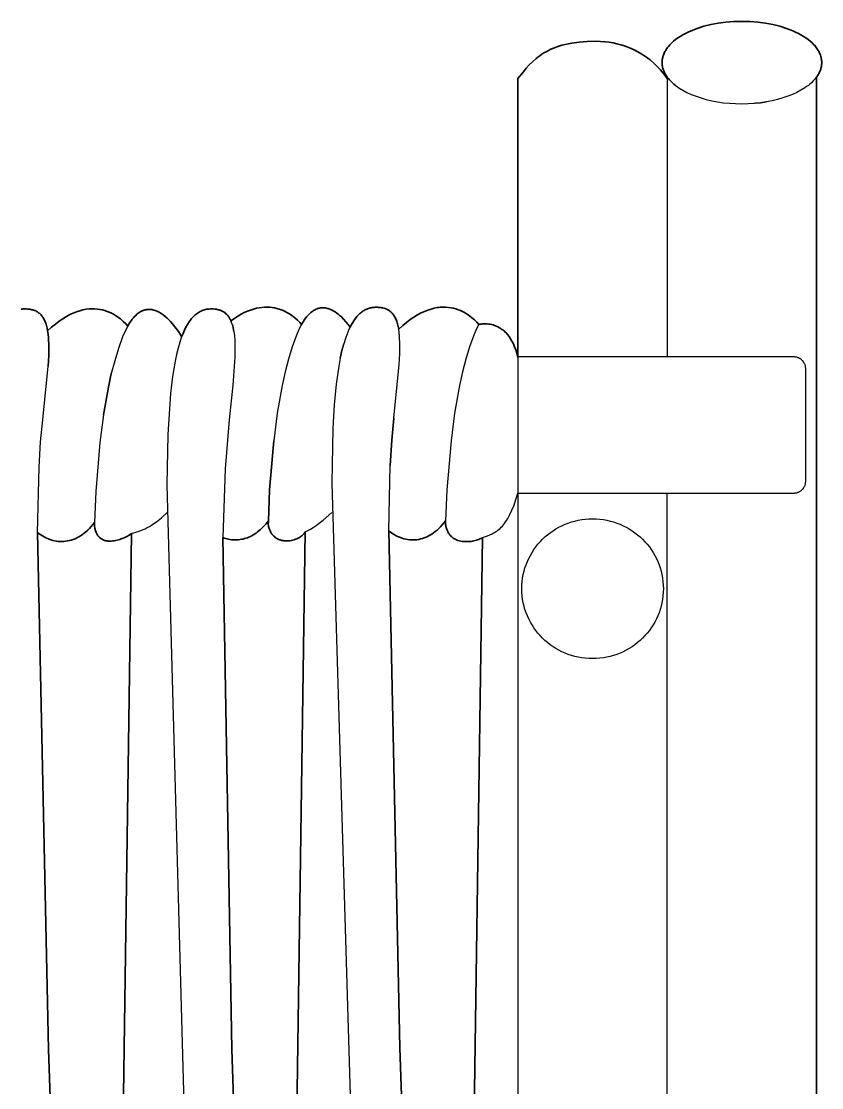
# Model space of a CAD drawing. Header units: millimetres. Extents: x 0 to 1881, y -1115 to 723.
# Drawn here: x 1666.5 to 1752.3, y -467.8 to -353.5 of the extents above; entities that cross this region are included whole.
import ezdxf

# ---------------------------------------------------------------- set-up
doc = ezdxf.new("R2010")
doc.units = ezdxf.units.MM
doc.layers.add('Blocks', color=7, linetype='Continuous')
doc.layers.add('Blocks$Inner', color=7, linetype='Continuous', lineweight=25, true_color=0x007f00)
doc.layers.add('Blocks$Outline', color=7, linetype='Continuous', lineweight=35, true_color=0xff3f3f)

# ---------------------------------------------------------------- blocks, each defined once
blk = doc.blocks.new('PK4 Lounge Chair Top')
at = {"layer": 'Blocks$Inner'}
for points in [[(579.2, 331.09), (579.08, 331.28), (579.02, 331.37), (578.96, 331.46), (578.91, 331.56), (578.87, 331.65), (578.83, 331.75), (578.79, 331.85), (578.76, 331.95), (578.73, 332.04), (578.7, 332.14), (578.68, 332.24), (578.66, 332.34), (578.65, 332.45), (578.65, 332.55), (578.64, 332.65), (578.65, 332.77), (578.65, 332.88), (578.67, 332.99), (578.69, 333.1), (578.71, 333.21), (578.74, 333.32), (578.78, 333.43), (578.82, 333.54), (578.86, 333.65), (578.91, 333.76), (578.97, 333.86), (579.03, 333.96), (579.09, 334.07), (579.16, 334.17), (579.24, 334.27), (579.32, 334.37), (579.49, 334.57), (579.68, 334.76), (579.88, 334.94), (580.1, 335.12), (580.34, 335.29), (580.6, 335.46), (580.87, 335.62), (581.15, 335.78), (581.45, 335.92), (581.76, 336.06), (582.42, 336.31), (583.12, 336.54), (583.87, 336.72), (584.66, 336.87), (585.48, 336.98), (586.33, 337.05), (587.2, 337.07), (588.08, 337.05), (588.93, 336.98), (589.75, 336.87), (590.53, 336.72), (591.28, 336.54), (591.99, 336.31), (592.65, 336.06), (592.96, 335.92), (593.26, 335.78), (593.54, 335.62), (593.81, 335.46), (594.06, 335.29), (594.3, 335.12), (594.52, 334.94), (594.73, 334.76), (594.92, 334.57), (595.01, 334.47), (595.09, 334.37), (595.17, 334.27), (595.24, 334.17), (595.31, 334.07), (595.38, 333.96), (595.44, 333.86), (595.49, 333.76), (595.54, 333.65), (595.59, 333.54), (595.63, 333.43), (595.66, 333.32), (595.69, 333.21), (595.72, 333.1), (595.74, 332.99), (595.75, 332.88), (595.76, 332.77), (595.76, 332.65), (595.76, 332.55), (595.75, 332.45), (595.74, 332.34), (595.73, 332.24), (595.7, 332.14), (595.68, 332.04), (595.65, 331.95), (595.62, 331.85), (595.58, 331.75), (595.54, 331.65), (595.49, 331.56), (595.44, 331.46), (595.39, 331.37), (595.33, 331.28), (595.2, 331.09), (595.08, 330.94), (594.95, 330.79), (594.81, 330.64), (594.66, 330.49), (594.5, 330.35), (594.33, 330.21)], [(579.2, 330.93), (579.08, 331.1), (578.94, 331.3), (578.74, 331.55), (578.49, 331.86), (578.17, 332.2), (577.79, 332.56), (577.35, 332.93), (576.85, 333.3), (576.58, 333.49), (576.29, 333.67), (575.98, 333.84), (575.66, 334.01), (575.32, 334.16), (574.97, 334.31), (574.6, 334.44), (574.21, 334.56), (573.81, 334.67), (573.39, 334.76), (572.96, 334.84), (572.51, 334.89), (572.04, 334.92), (571.55, 334.93), (570.61, 334.91), (569.74, 334.84), (568.96, 334.74), (568.24, 334.59), (567.91, 334.5), (567.59, 334.41), (567.29, 334.31), (567, 334.19), (566.72, 334.08), (566.46, 333.95), (566.21, 333.82), (565.97, 333.68), (565.75, 333.54), (565.53, 333.39), (565.32, 333.23), (565.13, 333.08), (564.75, 332.74), (564.41, 332.4), (564.08, 332.04), (563.77, 331.67), (563.19, 330.93), (563.19, 309.17), (563.19, 69.11)], [(579.2, 331.1), (579.2, 330.93), (579.2, 301.09)], [(594.81, 330.64), (594.95, 330.79), (595.08, 330.94), (595.2, 331.09), (595.21, 331.09), (595.21, -331.09)], [(580.08, 330.21), (579.91, 330.35), (579.75, 330.49), (579.59, 330.64), (579.45, 330.79), (579.32, 330.94), (579.2, 331.09), (579.32, 330.94), (579.45, 330.79), (579.59, 330.64), (579.75, 330.49), (579.91, 330.35), (580.08, 330.21), (580.26, 330.07), (580.45, 329.94), (580.86, 329.69), (581.3, 329.45), (581.78, 329.24), (582.29, 329.04), (582.82, 328.86), (583.38, 328.7), (583.97, 328.56), (584.58, 328.45), (585.21, 328.35), (585.86, 328.29), (586.52, 328.25), (587.2, 328.23), (587.88, 328.25), (588.55, 328.29), (589.2, 328.35), (589.83, 328.45)], [(594.66, 330.49), (594.5, 330.35), (594.33, 330.21), (594.14, 330.07), (593.95, 329.94), (593.54, 329.69), (593.1, 329.45), (592.62, 329.24), (592.12, 329.04), (591.58, 328.86), (591.02, 328.7), (590.44, 328.56), (589.83, 328.45), (589.2, 328.35), (588.55, 328.29)], [(584.58, 328.45), (585.21, 328.35), (585.86, 328.29)], [(539.98, 304.57), (539.79, 304.79), (539.55, 305.02), (539.27, 305.27), (539.12, 305.39), (538.96, 305.52), (538.79, 305.63), (538.61, 305.75), (538.42, 305.86), (538.22, 305.96), (538.01, 306.06), (537.79, 306.15), (537.57, 306.23), (537.33, 306.3), (537.09, 306.35), (536.84, 306.39), (536.58, 306.42), (536.31, 306.44), (536.03, 306.43), (535.74, 306.41), (535.45, 306.37), (535.14, 306.31), (534.83, 306.23), (534.51, 306.12), (534.18, 305.99), (533.85, 305.84), (533.5, 305.66), (533.15, 305.45), (532.79, 305.22), (532.42, 304.95)], [(556.23, 63.34), (550.52, 227.03), (549.34, 282.45), (549.5, 289.45), (549.66, 292.17), (549.89, 294.54), (550.47, 300.28), (550.53, 301.41), (550.54, 302.42), (550.5, 303.31), (550.46, 303.71), (550.41, 304.08), (550.35, 304.37), (550.29, 304.64), (550.25, 304.76), (550.21, 304.88), (550.17, 305), (550.12, 305.11), (550.07, 305.22), (550.02, 305.32), (549.96, 305.42), (549.9, 305.52), (549.84, 305.61), (549.78, 305.69), (549.71, 305.77), (549.64, 305.84), (549.56, 305.91), (549.48, 305.98), (549.4, 306.04), (549.31, 306.1), (549.23, 306.15), (549.13, 306.2), (549.04, 306.24), (548.94, 306.28), (548.83, 306.31), (548.72, 306.34), (548.61, 306.36), (548.49, 306.38), (548.37, 306.4), (548.25, 306.41), (548.12, 306.42), (547.99, 306.42), (547.88, 306.42), (547.78, 306.41), (547.67, 306.4), (547.57, 306.39), (547.46, 306.37), (547.36, 306.35), (547.26, 306.32), (547.17, 306.29), (547.07, 306.26), (546.97, 306.22), (546.88, 306.17), (546.79, 306.13), (546.69, 306.08), (546.6, 306.02), (546.51, 305.96), (546.43, 305.9), (546.34, 305.83), (546.25, 305.76), (546.09, 305.6), (545.93, 305.43), (545.77, 305.23), (545.62, 305.03), (545.47, 304.8), (545.33, 304.56), (545.19, 304.3), (545.07, 304.04), (544.95, 303.76), (544.72, 303.16), (544.51, 302.5), (544.32, 301.77), (544.14, 300.97), (544.32, 301.77), (544.51, 302.5)], [(559, 304.57), (558.78, 304.81), (558.52, 305.07), (558.21, 305.33), (558.04, 305.47), (557.86, 305.6), (557.67, 305.72), (557.46, 305.84), (557.25, 305.96), (557.02, 306.06), (556.79, 306.16), (556.54, 306.24), (556.29, 306.31), (556.02, 306.37), (555.74, 306.41), (555.45, 306.43), (555.16, 306.44), (554.85, 306.42), (554.69, 306.4), (554.53, 306.38), (554.2, 306.32), (553.87, 306.23), (553.52, 306.12), (553.16, 305.98), (552.8, 305.81), (552.42, 305.6), (552.04, 305.37), (551.65, 305.1), (551.24, 304.8), (550.83, 304.46), (550.41, 304.08)], [(518.58, 63.16), (512.87, 226.85), (511.69, 282.27), (511.85, 289.27), (512.01, 291.99), (512.24, 294.36), (512.82, 300.1), (512.88, 301.23), (512.89, 302.24), (512.85, 303.13), (512.81, 303.53), (512.76, 303.9), (512.7, 304.19), (512.64, 304.46), (512.6, 304.59), (512.56, 304.71), (512.52, 304.82), (512.47, 304.94), (512.42, 305.04), (512.37, 305.15), (512.31, 305.25), (512.25, 305.34), (512.19, 305.43), (512.13, 305.51), (512.06, 305.59), (511.99, 305.67), (511.91, 305.74), (511.83, 305.8), (511.79, 305.83), (511.75, 305.86), (511.66, 305.92), (511.57, 305.97), (511.48, 306.02), (511.38, 306.06), (511.28, 306.1), (511.18, 306.13), (511.07, 306.16), (510.96, 306.19), (510.84, 306.21), (510.72, 306.22), (510.6, 306.23), (510.47, 306.24), (510.34, 306.24), (510.23, 306.24), (510.12, 306.24), (510.02, 306.22), (509.92, 306.21)], [(521.35, 304.39), (521.13, 304.63), (520.87, 304.89), (520.72, 305.02), (520.56, 305.16), (520.39, 305.29), (520.21, 305.42), (520.02, 305.54), (519.81, 305.67), (519.6, 305.78), (519.37, 305.88), (519.14, 305.98), (518.89, 306.06), (518.63, 306.13), (518.37, 306.19), (518.09, 306.23), (517.8, 306.25), (517.51, 306.26), (517.2, 306.24), (516.88, 306.2), (516.55, 306.14), (516.22, 306.05), (515.87, 305.94), (515.51, 305.8), (515.15, 305.63), (514.77, 305.43), (514.39, 305.19), (513.99, 304.93), (513.59, 304.62), (513.18, 304.28), (512.76, 303.9), (512.81, 303.53), (512.85, 303.13), (512.89, 302.24), (512.88, 301.23), (512.82, 300.1)], [(527.13, 303.24), (527.13, 303.24), (527.13, 303.24), (527.13, 303.24), (526.96, 303.53), (526.78, 303.81), (526.54, 304.14), (526.26, 304.51), (525.93, 304.89), (525.75, 305.08), (525.56, 305.26), (525.37, 305.43), (525.16, 305.59), (524.95, 305.74), (524.84, 305.81), (524.73, 305.88), (524.62, 305.93), (524.51, 305.99), (524.39, 306.04), (524.28, 306.08), (524.16, 306.11), (524.05, 306.14), (523.93, 306.17), (523.81, 306.18), (523.69, 306.19), (523.63, 306.19), (523.57, 306.19), (523.5, 306.18), (523.44, 306.18), (523.38, 306.17), (523.32, 306.16), (523.26, 306.15), (523.2, 306.13), (523.14, 306.11), (523.07, 306.09), (523.01, 306.07), (522.95, 306.05), (522.89, 306.02), (522.83, 305.99), (522.76, 305.96), (522.7, 305.92), (522.58, 305.85), (522.45, 305.76), (522.33, 305.66), (522.21, 305.54), (522.08, 305.42), (521.96, 305.28), (521.84, 305.13), (521.71, 304.97), (521.59, 304.79), (521.47, 304.6), (521.35, 304.39), (521.07, 303.85), (520.8, 303.23), (520.35, 302.01), (519.95, 300.69), (519.59, 299.3), (519.27, 297.86), (518.75, 294.88), (518.37, 291.92), (517.93, 286.66), (517.79, 283.35), (517.61, 283.12), (517.43, 282.91), (517.25, 282.71), (517.06, 282.52), (516.87, 282.35), (516.68, 282.19), (516.49, 282.04), (516.29, 281.91), (516.09, 281.79), (515.9, 281.69)], [(532.74, 303.81), (532.66, 304.23), (532.61, 304.43), (532.55, 304.61), (532.49, 304.79), (532.42, 304.95), (532.39, 305.03), (532.35, 305.11), (532.31, 305.18), (532.27, 305.26), (532.22, 305.33), (532.18, 305.39), (532.13, 305.46), (532.08, 305.52), (532.03, 305.58), (531.98, 305.63), (531.92, 305.69), (531.87, 305.74), (531.81, 305.79), (531.75, 305.84), (531.68, 305.88), (531.62, 305.92), (531.55, 305.96), (531.49, 306), (531.42, 306.03), (531.34, 306.06), (531.27, 306.09), (531.19, 306.12), (531.11, 306.14), (531.03, 306.16), (530.95, 306.18), (530.86, 306.2), (530.69, 306.22), (530.5, 306.24), (530.3, 306.24), (530.18, 306.24), (530.05, 306.23), (529.93, 306.22), (529.81, 306.2), (529.69, 306.17), (529.57, 306.14), (529.45, 306.1), (529.34, 306.06), (529.22, 306.01), (529.11, 305.96), (529, 305.9), (528.9, 305.83), (528.79, 305.76), (528.69, 305.68), (528.59, 305.6), (528.49, 305.51), (528.39, 305.41), (528.29, 305.31), (528.2, 305.2), (528.11, 305.09), (527.93, 304.84), (527.75, 304.57), (527.59, 304.28), (527.43, 303.96), (527.28, 303.61), (527.13, 303.24), (526.93, 302.67), (526.75, 302.05), (526.58, 301.37)], [(545.19, 304.3), (544.99, 304.57), (544.75, 304.86), (544.49, 305.14), (544.22, 305.42), (544.07, 305.55), (543.92, 305.68), (543.76, 305.8), (543.6, 305.91), (543.44, 306.01), (543.27, 306.1), (543.1, 306.18), (543.01, 306.22), (542.93, 306.25), (542.84, 306.28), (542.75, 306.3), (542.66, 306.32), (542.57, 306.34), (542.48, 306.35), (542.39, 306.36), (542.3, 306.36), (542.21, 306.36), (542.12, 306.36), (542.03, 306.35), (541.93, 306.33), (541.84, 306.31), (541.75, 306.28), (541.66, 306.25), (541.56, 306.22), (541.47, 306.17), (541.38, 306.12), (541.28, 306.07), (541.19, 306.01), (541.09, 305.94), (541, 305.86), (540.91, 305.78), (540.81, 305.69), (540.72, 305.6), (540.63, 305.5), (540.53, 305.39), (540.35, 305.14), (540.17, 304.87), (539.98, 304.57), (539.71, 304.03), (539.43, 303.41), (538.98, 302.19), (538.58, 300.87), (538.22, 299.48), (537.91, 298.04), (537.39, 295.06), (537, 292.09), (536.56, 286.84), (536.43, 283.53), (536.42, 283.13), (536.44, 283.02), (536.46, 282.91), (536.48, 282.81), (536.51, 282.71), (536.54, 282.62), (536.57, 282.53), (536.61, 282.44), (536.65, 282.36), (536.69, 282.28), (536.74, 282.2), (536.76, 282.17), (536.79, 282.13), (536.81, 282.1), (536.82, 282.09), (536.82, 282.09), (536.82, 282.09), (536.82, 282.08), (536.83, 282.08), (536.83, 282.08), (536.83, 282.08), (536.83, 282.07), (536.83, 282.07), (536.83, 282.07), (536.84, 282.07), (536.84, 282.07), (536.84, 282.06), (536.87, 282.03), (536.89, 282), (536.95, 281.94), (536.98, 281.91), (537.01, 281.88), (537.07, 281.83), (537.13, 281.77), (537.19, 281.73), (537.26, 281.68), (537.33, 281.64), (537.4, 281.6), (537.47, 281.57), (537.5, 281.55), (537.54, 281.53), (537.61, 281.5), (537.69, 281.48), (537.76, 281.45), (537.84, 281.43), (537.92, 281.42), (538, 281.4), (538.08, 281.39), (538.23, 281.37), (538.4, 281.37), (538.56, 281.37), (538.72, 281.39), (538.88, 281.41), (539.04, 281.45), (539.19, 281.49), (539.34, 281.54), (539.49, 281.6), (539.63, 281.67), (539.76, 281.74), (539.89, 281.82), (539.95, 281.87), (540.01, 281.91), (540.06, 281.96), (540.12, 282.01), (540.17, 282.06), (540.22, 282.11), (540.26, 282.17), (540.31, 282.22), (540.35, 282.28), (540.38, 282.33)], [(532.55, 304.61), (532.61, 304.43), (532.66, 304.23), (532.7, 304.03), (532.74, 303.81), (532.8, 303.35), (532.84, 302.84), (532.85, 302.29)], [(556.23, 63.03), (559.4, 281.73), (559.91, 281.91), (560.16, 282.01), (560.41, 282.12), (560.54, 282.19), (560.66, 282.26), (560.79, 282.33), (560.91, 282.42), (561.03, 282.51), (561.16, 282.61), (561.28, 282.71), (561.4, 282.83), (561.52, 282.96), (561.64, 283.1), (561.76, 283.25), (561.87, 283.41), (561.99, 283.58), (562.11, 283.77), (562.33, 284.19), (562.55, 284.66), (562.77, 285.2), (562.98, 285.81), (563.19, 286.5), (592.78, 286.5), (592.84, 286.5), (592.91, 286.51), (592.97, 286.52), (593, 286.52), (593.03, 286.53), (593.1, 286.54), (593.16, 286.56), (593.21, 286.58), (593.27, 286.6), (593.33, 286.63), (593.38, 286.65), (593.44, 286.69), (593.49, 286.72), (593.54, 286.75), (593.58, 286.79), (593.63, 286.83), (593.67, 286.87), (593.72, 286.92), (593.76, 286.96), (593.79, 287.01), (593.83, 287.06), (593.86, 287.11), (593.89, 287.17), (593.92, 287.22), (593.95, 287.28), (593.97, 287.33), (593.99, 287.39), (594.01, 287.45), (594.02, 287.51), (594.03, 287.58), (594.04, 287.64), (594.05, 287.7), (594.05, 287.77), (594.05, 299.82), (594.05, 299.89), (594.04, 299.95), (594.03, 300.02), (594.03, 300.05), (594.02, 300.08), (594.01, 300.14), (593.99, 300.2), (593.97, 300.26), (593.95, 300.32), (593.92, 300.37), (593.89, 300.43), (593.86, 300.48), (593.83, 300.53), (593.79, 300.58), (593.76, 300.63), (593.72, 300.67), (593.67, 300.72), (593.63, 300.76), (593.58, 300.8), (593.58, 300.81), (593.57, 300.81), (593.56, 300.82), (593.54, 300.84), (593.49, 300.87), (593.44, 300.91), (593.38, 300.94), (593.33, 300.97), (593.3, 300.98), (593.27, 300.99), (593.21, 301.01), (593.16, 301.03), (593.1, 301.05), (593.03, 301.07), (592.97, 301.08), (592.91, 301.08), (592.84, 301.09), (592.78, 301.09), (563.19, 301.09), (563.08, 301.49), (562.96, 301.85), (562.83, 302.19), (562.7, 302.5), (562.55, 302.78), (562.4, 303.04), (562.24, 303.27), (562.08, 303.48), (561.91, 303.67), (561.83, 303.76), (561.74, 303.84), (561.65, 303.91), (561.57, 303.99), (561.48, 304.05), (561.39, 304.12), (561.21, 304.23), (561.04, 304.32), (560.86, 304.4), (560.69, 304.47), (560.52, 304.53), (560.36, 304.57), (560.2, 304.6), (560.04, 304.62), (559.89, 304.64), (559.75, 304.64), (559.62, 304.64), (559.5, 304.64), (559.39, 304.63), (559.29, 304.62), (559.13, 304.6), (559.03, 304.58), (559.01, 304.57), (559, 304.57), (558.72, 304.03), (558.45, 303.41), (558, 302.19), (557.6, 300.87), (557.24, 299.48), (556.92, 298.04), (556.4, 295.06), (556.02, 292.09), (555.58, 286.84), (555.44, 283.53), (555.44, 283.13), (555.45, 283.02), (555.47, 282.91), (555.5, 282.81), (555.52, 282.71), (555.55, 282.62), (555.59, 282.53), (555.62, 282.44), (555.66, 282.36), (555.7, 282.28), (555.75, 282.21), (555.8, 282.13), (555.85, 282.07), (555.87, 282.03), (555.88, 282.03), (555.88, 282.02), (555.88, 282.02), (555.88, 282.02), (555.88, 282.02), (555.89, 282.01), (555.89, 282.01), (555.89, 282.01), (555.9, 282), (555.9, 282), (555.95, 281.94), (556.01, 281.88), (556.07, 281.83), (556.13, 281.77), (556.16, 281.75), (556.19, 281.72), (556.25, 281.68), (556.32, 281.64), (556.35, 281.61), (556.39, 281.59), (556.42, 281.58), (556.46, 281.56), (556.53, 281.52), (556.6, 281.49), (556.75, 281.43), (556.9, 281.39), (557.05, 281.35), (557.21, 281.32), (557.37, 281.31), (557.53, 281.29), (557.69, 281.29), (557.84, 281.3), (558, 281.31), (558.16, 281.32), (558.31, 281.35), (558.46, 281.37), (558.6, 281.41), (558.74, 281.44), (558.87, 281.49), (558.99, 281.53), (559.11, 281.58), (559.21, 281.63), (559.31, 281.68), (559.4, 281.73)], [(532.8, 303.35), (532.84, 302.84), (532.85, 302.29), (532.84, 301.07), (532.61, 298.08), (532.21, 294.36), (531.78, 289.08), (531.56, 281.73), (532.52, 226.85), (537.49, 80.11)], [(526.93, 302.67), (526.75, 302.05), (526.58, 301.37), (526.43, 300.64), (526.16, 299.01), (525.93, 297.16), (525.65, 292.76), (525.55, 287.39), (527.4, 219.74)], [(544.14, 300.97), (543.98, 300.11), (543.71, 298.18), (543.5, 295.96), (543.35, 293.46), (543.24, 287.56)], [(518.75, 294.88), (519.27, 297.86), (519.59, 299.3)], [(543.5, 295.96), (543.35, 293.46), (543.24, 287.56), (545.85, 200.48), (549.73, 84.05), (550.43, 63.4), (550.49, 62.87), (550.56, 62.35), (550.65, 61.86), (550.56, 62.35), (550.49, 62.87)], [(549.89, 294.54), (549.66, 292.17), (549.5, 289.45)], [(518.37, 291.92), (517.93, 286.66), (517.79, 283.35), (517.79, 282.95), (517.82, 282.74), (517.84, 282.64), (517.87, 282.54), (517.9, 282.45), (517.93, 282.36), (517.96, 282.28), (518, 282.2), (518.04, 282.12), (518.08, 282.05), (518.12, 281.98), (518.14, 281.95), (518.17, 281.92), (518.19, 281.89), (518.19, 281.88), (518.2, 281.88), (518.2, 281.88), (518.2, 281.88), (518.2, 281.87), (518.2, 281.87), (518.2, 281.87), (518.21, 281.87), (518.21, 281.87), (518.21, 281.87), (518.21, 281.86), (518.21, 281.86), (518.21, 281.86), (518.24, 281.83), (518.26, 281.8), (518.26, 281.8), (518.27, 281.8), (518.27, 281.8), (518.27, 281.8), (518.27, 281.8), (518.27, 281.79), (518.27, 281.79), (518.28, 281.79), (518.28, 281.79), (518.28, 281.79), (518.28, 281.79), (518.28, 281.78), (518.29, 281.78), (518.31, 281.75), (518.37, 281.7), (518.42, 281.66), (518.45, 281.64), (518.48, 281.61), (518.54, 281.58), (518.6, 281.54), (518.63, 281.52), (518.66, 281.51), (518.73, 281.48), (518.79, 281.45), (518.86, 281.43), (518.93, 281.41), (519, 281.39), (519.07, 281.38), (519.14, 281.36), (519.21, 281.35), (519.28, 281.35), (519.43, 281.34), (519.58, 281.34), (519.73, 281.36), (519.89, 281.38), (520.04, 281.4), (520.2, 281.44), (520.35, 281.48), (520.51, 281.53), (520.66, 281.59), (520.96, 281.71), (521.24, 281.85), (521.51, 282), (521.75, 282.16), (522.56, 282.41), (522.99, 282.58), (523.21, 282.68), (523.43, 282.79), (523.67, 282.92), (523.91, 283.07), (524.16, 283.23), (524.42, 283.42), (524.98, 283.86), (525.59, 284.41)], [(535.42, 282.45), (535.56, 282.57), (535.71, 282.71), (535.86, 282.86), (536.15, 283.18), (536.43, 283.53), (536.56, 286.84), (537, 292.09)], [(579.18, -407.88), (579.2, -407.88), (579.2, -331.34), (579.2, -331.09), (579.2, -61.2), (579.2, 286.5)], [(536.43, 283.53), (536.15, 283.18), (535.86, 282.86)], [(538.02, 58.88), (537.86, 59.12), (537.72, 59.38), (537.82, 59.75), (537.9, 60.14), (537.96, 60.57), (538.02, 61.03), (538.05, 61.51), (538.08, 62.03), (538.07, 63.16), (537.49, 80.11), (540.38, 282.33), (540.93, 282.63), (541.22, 282.8), (541.54, 283.01), (541.89, 283.27), (542.29, 283.58), (543.24, 284.41)], [(549.34, 282.45), (549.51, 282.32), (549.68, 282.2), (549.85, 282.09), (550.03, 281.98), (550.21, 281.89), (550.4, 281.8), (550.58, 281.73), (550.77, 281.66), (550.96, 281.6), (551.16, 281.56), (551.35, 281.52), (551.55, 281.5), (551.75, 281.48), (551.94, 281.48), (552.14, 281.48), (552.34, 281.5), (552.55, 281.53), (552.75, 281.58), (552.95, 281.63), (553.15, 281.7), (553.35, 281.78), (553.55, 281.87), (553.75, 281.97), (553.94, 282.09), (554.14, 282.22), (554.33, 282.36), (554.52, 282.52), (554.71, 282.7), (554.9, 282.88), (555.08, 283.08), (555.26, 283.3), (555.44, 283.53)], [(511.69, 282.27), (511.86, 282.14), (512.03, 282.02), (512.2, 281.91), (512.38, 281.81), (512.56, 281.71), (512.74, 281.63), (512.93, 281.55), (513.12, 281.48), (513.31, 281.43), (513.5, 281.38), (513.7, 281.34), (513.9, 281.32), (514.09, 281.3), (514.29, 281.3), (514.49, 281.31), (514.69, 281.33), (514.9, 281.36), (515.1, 281.4), (515.3, 281.45), (515.5, 281.52), (515.7, 281.6), (515.9, 281.69), (516.09, 281.79), (516.29, 281.91), (516.49, 282.04), (516.68, 282.19), (516.87, 282.35), (517.06, 282.52), (517.25, 282.71)], [(534.34, 281.78), (534.5, 281.85), (534.65, 281.93), (534.81, 282.01), (534.96, 282.11), (535.11, 282.21), (535.27, 282.33), (535.42, 282.45), (535.27, 282.33), (535.11, 282.21)], [(512.38, 281.81), (512.56, 281.71), (512.74, 281.63)], [(512.93, 281.55), (513.12, 281.48), (513.31, 281.43)], [(514.29, 281.3), (514.09, 281.3), (513.9, 281.32), (513.7, 281.34), (513.5, 281.38)], [(514.69, 281.33), (514.9, 281.36), (515.1, 281.4)], [(521.75, 282.16), (518.58, 60.47), (518.69, 60.11), (518.82, 59.76), (518.96, 59.43), (519.12, 59.12), (519.29, 58.83), (519.47, 58.56), (519.66, 58.31), (519.76, 58.19), (519.87, 58.08), (519.97, 57.97), (520.08, 57.87), (520.19, 57.77), (520.3, 57.69)], [(532, 281.59), (531.85, 281.63), (531.7, 281.68), (531.56, 281.73), (531.7, 281.68), (531.85, 281.63), (532, 281.59), (532.15, 281.55), (532.31, 281.53), (532.46, 281.5), (532.62, 281.49), (532.77, 281.48), (532.93, 281.48), (533.08, 281.48), (533.24, 281.49), (533.4, 281.51), (533.55, 281.54)], [(532.15, 281.55), (532.31, 281.53), (532.46, 281.5), (532.62, 281.49), (532.77, 281.48), (532.93, 281.48), (533.08, 281.48)], [(533.24, 281.49), (533.4, 281.51), (533.55, 281.54), (533.71, 281.57), (533.87, 281.61), (534.03, 281.66)], [(533.71, 281.57), (533.87, 281.61), (534.03, 281.66), (534.18, 281.71), (534.34, 281.78), (534.5, 281.85), (534.65, 281.93), (534.81, 282.01), (534.96, 282.11)]]:
    blk.add_lwpolyline(points, dxfattribs=at)
blk.add_lwpolyline([(570.8, 283.73), (571.19, 283.74), (571.58, 283.73), (571.97, 283.7), (572.35, 283.65), (572.72, 283.59), (573.09, 283.5), (573.45, 283.4), (573.8, 283.28), (574.15, 283.15), (574.48, 283), (574.81, 282.83), (575.13, 282.65), (575.44, 282.46), (575.73, 282.25), (576.02, 282.03), (576.3, 281.79), (576.56, 281.54), (576.81, 281.28), (577.05, 281.01), (577.28, 280.73), (577.49, 280.43), (577.69, 280.13), (577.87, 279.82), (578.04, 279.49), (578.19, 279.16), (578.32, 278.82), (578.44, 278.47), (578.55, 278.12), (578.63, 277.75), (578.7, 277.39), (578.74, 277.01), (578.77, 276.63), (578.78, 276.24), (578.77, 275.86), (578.74, 275.48), (578.7, 275.1), (578.63, 274.73), (578.55, 274.37), (578.44, 274.02), (578.32, 273.67), (578.19, 273.33), (578.04, 273), (577.87, 272.67), (577.69, 272.36), (577.49, 272.05), (577.28, 271.76), (577.05, 271.48), (576.81, 271.21), (576.56, 270.94), (576.3, 270.7), (576.02, 270.46), (575.73, 270.24), (575.44, 270.03), (575.13, 269.83), (574.81, 269.65), (574.48, 269.49), (574.15, 269.34), (573.8, 269.2), (573.45, 269.09), (573.09, 268.99), (572.72, 268.9), (572.35, 268.84), (571.97, 268.79), (571.58, 268.76), (571.19, 268.75), (570.8, 268.76), (570.42, 268.79), (570.04, 268.84), (569.66, 268.9), (569.3, 268.99), (568.94, 269.09), (568.58, 269.2), (568.24, 269.34), (567.9, 269.49), (567.57, 269.65), (567.26, 269.83), (566.95, 270.03), (566.65, 270.24), (566.36, 270.46), (566.09, 270.7), (565.82, 270.94), (565.57, 271.21), (565.33, 271.48), (565.11, 271.76), (564.9, 272.05), (564.7, 272.36), (564.52, 272.67), (564.35, 273), (564.2, 273.33), (564.06, 273.67), (563.94, 274.02), (563.84, 274.37), (563.76, 274.73), (563.69, 275.1), (563.64, 275.48), (563.61, 275.86), (563.6, 276.24), (563.61, 276.63), (563.64, 277.01), (563.69, 277.39), (563.76, 277.75), (563.84, 278.12), (563.94, 278.47), (564.06, 278.82), (564.2, 279.16), (564.35, 279.49), (564.52, 279.82), (564.7, 280.13), (564.9, 280.43), (565.11, 280.73), (565.33, 281.01), (565.57, 281.28), (565.82, 281.54), (566.09, 281.79), (566.36, 282.03), (566.65, 282.25), (566.95, 282.46), (567.26, 282.65), (567.57, 282.83), (567.9, 283), (568.24, 283.15), (568.58, 283.28), (568.94, 283.4), (569.3, 283.5), (569.66, 283.59), (570.04, 283.65), (570.42, 283.7)], close=True, dxfattribs=at)
at = {"layer": 'Blocks$Outline'}
for points in [[(509.92, 306.21), (510.02, 306.22), (510.12, 306.24), (510.23, 306.24), (510.34, 306.24), (510.47, 306.24), (510.6, 306.23), (510.72, 306.22), (510.84, 306.21), (510.96, 306.19), (511.07, 306.16), (511.18, 306.13), (511.28, 306.1), (511.38, 306.06), (511.48, 306.02), (511.57, 305.97), (511.66, 305.92), (511.75, 305.86), (511.79, 305.83), (511.83, 305.8), (511.91, 305.74), (511.99, 305.67), (512.06, 305.59), (512.13, 305.51), (512.19, 305.43), (512.25, 305.34), (512.31, 305.25), (512.37, 305.15), (512.42, 305.04), (512.47, 304.94), (512.52, 304.82), (512.56, 304.71), (512.6, 304.59), (512.64, 304.46), (512.7, 304.19), (512.76, 303.9), (513.18, 304.28), (513.59, 304.62), (513.99, 304.93), (514.39, 305.19), (514.77, 305.43), (515.15, 305.63), (515.51, 305.8), (515.87, 305.94), (516.22, 306.05), (516.55, 306.14), (516.88, 306.2), (517.2, 306.24), (517.51, 306.26), (517.8, 306.25), (518.09, 306.23), (518.37, 306.19), (518.63, 306.13), (518.89, 306.06), (519.14, 305.98), (519.37, 305.88), (519.6, 305.78), (519.81, 305.67), (520.02, 305.54), (520.21, 305.42), (520.39, 305.29), (520.56, 305.16), (520.72, 305.02), (520.87, 304.89), (521.13, 304.63), (521.35, 304.39), (521.47, 304.6), (521.59, 304.79), (521.71, 304.97), (521.84, 305.13), (521.96, 305.28), (522.08, 305.42), (522.21, 305.54), (522.33, 305.66), (522.45, 305.76), (522.58, 305.85), (522.7, 305.92), (522.76, 305.96), (522.83, 305.99), (522.89, 306.02), (522.95, 306.05), (523.01, 306.07), (523.07, 306.09), (523.14, 306.11), (523.2, 306.13), (523.26, 306.15), (523.32, 306.16), (523.38, 306.17), (523.44, 306.18), (523.5, 306.18), (523.57, 306.19), (523.63, 306.19), (523.69, 306.19), (523.81, 306.18), (523.93, 306.17), (524.05, 306.14), (524.16, 306.11), (524.28, 306.08), (524.39, 306.04), (524.51, 305.99), (524.62, 305.93), (524.73, 305.88), (524.84, 305.81), (524.95, 305.74), (525.16, 305.59), (525.37, 305.43), (525.56, 305.26), (525.75, 305.08), (525.93, 304.89), (526.26, 304.51), (526.54, 304.14), (526.78, 303.81), (526.96, 303.53), (527.13, 303.24), (527.28, 303.61), (527.43, 303.96), (527.59, 304.28), (527.75, 304.57), (527.93, 304.84), (528.11, 305.09), (528.2, 305.2), (528.29, 305.31), (528.39, 305.41), (528.49, 305.51), (528.59, 305.6), (528.69, 305.68), (528.79, 305.76), (528.9, 305.83), (529, 305.9), (529.11, 305.96), (529.22, 306.01), (529.34, 306.06), (529.45, 306.1), (529.57, 306.14), (529.69, 306.17), (529.81, 306.2), (529.93, 306.22), (530.05, 306.23), (530.18, 306.24), (530.3, 306.24), (530.5, 306.24), (530.69, 306.22), (530.86, 306.2), (530.95, 306.18), (531.03, 306.16), (531.11, 306.14), (531.19, 306.12), (531.27, 306.09), (531.34, 306.06), (531.42, 306.03), (531.49, 306), (531.55, 305.96), (531.62, 305.92), (531.68, 305.88), (531.75, 305.84), (531.81, 305.79), (531.87, 305.74), (531.92, 305.69), (531.98, 305.63), (532.03, 305.58), (532.08, 305.52), (532.13, 305.46), (532.18, 305.39), (532.22, 305.33), (532.27, 305.26), (532.31, 305.18), (532.35, 305.11), (532.39, 305.03), (532.42, 304.95), (532.79, 305.22), (533.15, 305.45), (533.5, 305.66), (533.85, 305.84), (534.18, 305.99), (534.51, 306.12), (534.83, 306.23), (535.14, 306.31), (535.45, 306.37), (535.74, 306.41), (536.03, 306.43), (536.31, 306.44), (536.58, 306.42), (536.84, 306.39), (537.09, 306.35), (537.33, 306.3), (537.57, 306.23), (537.79, 306.15), (538.01, 306.06), (538.22, 305.96), (538.42, 305.86), (538.61, 305.75), (538.79, 305.63), (538.96, 305.52), (539.12, 305.39), (539.27, 305.27), (539.55, 305.02), (539.79, 304.79), (539.98, 304.57), (540.17, 304.87), (540.35, 305.14), (540.53, 305.39), (540.63, 305.5), (540.72, 305.6), (540.81, 305.69), (540.91, 305.78), (541, 305.86), (541.09, 305.94), (541.19, 306.01), (541.28, 306.07), (541.38, 306.12), (541.47, 306.17), (541.56, 306.22), (541.66, 306.25), (541.75, 306.28), (541.84, 306.31), (541.93, 306.33), (542.03, 306.35), (542.12, 306.36), (542.21, 306.36), (542.3, 306.36), (542.39, 306.36), (542.48, 306.35), (542.57, 306.34), (542.66, 306.32), (542.75, 306.3), (542.84, 306.28), (542.93, 306.25), (543.01, 306.22), (543.1, 306.18), (543.27, 306.1), (543.44, 306.01), (543.6, 305.91), (543.76, 305.8), (543.92, 305.68), (544.07, 305.55), (544.22, 305.42), (544.49, 305.14), (544.75, 304.86), (544.99, 304.57), (545.19, 304.3), (545.33, 304.56), (545.47, 304.8), (545.62, 305.03), (545.77, 305.23), (545.93, 305.43), (546.09, 305.6), (546.25, 305.76), (546.34, 305.83), (546.43, 305.9), (546.51, 305.96), (546.6, 306.02), (546.69, 306.08), (546.79, 306.13), (546.88, 306.17), (546.97, 306.22), (547.07, 306.26), (547.17, 306.29), (547.26, 306.32), (547.36, 306.35), (547.46, 306.37), (547.57, 306.39), (547.67, 306.4), (547.78, 306.41), (547.88, 306.42), (547.99, 306.42), (548.12, 306.42), (548.25, 306.41), (548.37, 306.4), (548.49, 306.38), (548.61, 306.36), (548.72, 306.34), (548.83, 306.31), (548.94, 306.28), (549.04, 306.24), (549.13, 306.2), (549.23, 306.15), (549.31, 306.1), (549.4, 306.04), (549.48, 305.98), (549.56, 305.91), (549.64, 305.84), (549.71, 305.77), (549.78, 305.69), (549.84, 305.61), (549.9, 305.52), (549.96, 305.42), (550.02, 305.32), (550.07, 305.22), (550.12, 305.11), (550.17, 305), (550.21, 304.88), (550.25, 304.76), (550.29, 304.64), (550.35, 304.37), (550.41, 304.08), (550.83, 304.46), (551.24, 304.8), (551.65, 305.1), (552.04, 305.37), (552.42, 305.6), (552.8, 305.81), (553.16, 305.98), (553.52, 306.12), (553.87, 306.23), (554.2, 306.32), (554.53, 306.38), (554.69, 306.4), (554.85, 306.42), (555.16, 306.44), (555.45, 306.43), (555.74, 306.41), (556.02, 306.37), (556.29, 306.31), (556.54, 306.24), (556.79, 306.16), (557.02, 306.06), (557.25, 305.96), (557.46, 305.84), (557.67, 305.72), (557.86, 305.6), (558.04, 305.47), (558.21, 305.33), (558.52, 305.07), (558.78, 304.81), (559, 304.57), (559.01, 304.57), (559.03, 304.58), (559.13, 304.6), (559.29, 304.62), (559.39, 304.63), (559.5, 304.64), (559.62, 304.64), (559.75, 304.64), (559.89, 304.64), (560.04, 304.62), (560.2, 304.6), (560.36, 304.57), (560.52, 304.53), (560.69, 304.47), (560.86, 304.4), (561.04, 304.32), (561.21, 304.23), (561.39, 304.12), (561.48, 304.05), (561.57, 303.99), (561.65, 303.91), (561.74, 303.84), (561.83, 303.76), (561.91, 303.67), (562.08, 303.48), (562.24, 303.27), (562.4, 303.04), (562.55, 302.78), (562.7, 302.5), (562.83, 302.19), (562.96, 301.85), (563.08, 301.49), (563.19, 301.09), (563.19, 309.17), (563.19, 330.93), (563.77, 331.67), (564.08, 332.04), (564.41, 332.4), (564.75, 332.74), (565.13, 333.08), (565.32, 333.23), (565.53, 333.39), (565.75, 333.54), (565.97, 333.68), (566.21, 333.82), (566.46, 333.95), (566.72, 334.08), (567, 334.19), (567.29, 334.31), (567.59, 334.41), (567.91, 334.5), (568.24, 334.59), (568.96, 334.74), (569.74, 334.84), (570.61, 334.91), (571.55, 334.93), (572.04, 334.92), (572.51, 334.89), (572.96, 334.84), (573.39, 334.76), (573.81, 334.67), (574.21, 334.56), (574.6, 334.44), (574.97, 334.31), (575.32, 334.16), (575.66, 334.01), (575.98, 333.84), (576.29, 333.67), (576.58, 333.49), (576.85, 333.3), (577.35, 332.93), (577.79, 332.56), (578.17, 332.2), (578.49, 331.86), (578.74, 331.55), (578.94, 331.3), (579.08, 331.1), (579.2, 330.93), (579.2, 331.1), (579.08, 331.28), (579.02, 331.37), (578.96, 331.46), (578.91, 331.56), (578.87, 331.65), (578.83, 331.75), (578.79, 331.85), (578.76, 331.95), (578.73, 332.04), (578.7, 332.14), (578.68, 332.24), (578.66, 332.34), (578.65, 332.45), (578.65, 332.55), (578.64, 332.65), (578.65, 332.77), (578.65, 332.88), (578.67, 332.99), (578.69, 333.1), (578.71, 333.21), (578.74, 333.32), (578.78, 333.43), (578.82, 333.54), (578.86, 333.65), (578.91, 333.76), (578.97, 333.86), (579.03, 333.96), (579.09, 334.07), (579.16, 334.17), (579.24, 334.27), (579.32, 334.37), (579.49, 334.57), (579.68, 334.76), (579.88, 334.94), (580.1, 335.12), (580.34, 335.29), (580.6, 335.46), (580.87, 335.62), (581.15, 335.78), (581.45, 335.92), (581.76, 336.06), (582.42, 336.31), (583.12, 336.54), (583.87, 336.72), (584.66, 336.87), (585.48, 336.98), (586.33, 337.05), (587.2, 337.07), (588.08, 337.05), (588.93, 336.98), (589.75, 336.87), (590.53, 336.72), (591.28, 336.54), (591.99, 336.31), (592.65, 336.06), (592.96, 335.92), (593.26, 335.78), (593.54, 335.62), (593.81, 335.46), (594.06, 335.29), (594.3, 335.12), (594.52, 334.94), (594.73, 334.76), (594.92, 334.57), (595.01, 334.47), (595.09, 334.37), (595.17, 334.27), (595.24, 334.17), (595.31, 334.07), (595.38, 333.96), (595.44, 333.86), (595.49, 333.76), (595.54, 333.65), (595.59, 333.54), (595.63, 333.43), (595.66, 333.32), (595.69, 333.21), (595.72, 333.1), (595.74, 332.99), (595.75, 332.88), (595.76, 332.77), (595.76, 332.65), (595.76, 332.55), (595.75, 332.45), (595.74, 332.34), (595.73, 332.24), (595.7, 332.14), (595.68, 332.04), (595.65, 331.95), (595.62, 331.85), (595.58, 331.75), (595.54, 331.65), (595.49, 331.56), (595.44, 331.46), (595.39, 331.37), (595.33, 331.28), (595.2, 331.09), (595.21, 331.09), (595.21, 76.53)], [(556.43, 76.53), (559.4, 281.73), (559.31, 281.68), (559.21, 281.63), (559.11, 281.58), (558.99, 281.53), (558.87, 281.49), (558.74, 281.44), (558.6, 281.41), (558.46, 281.37), (558.31, 281.35), (558.16, 281.32), (558, 281.31), (557.84, 281.3), (557.69, 281.29), (557.53, 281.29), (557.37, 281.31), (557.21, 281.32), (557.05, 281.35), (556.9, 281.39), (556.75, 281.43), (556.6, 281.49), (556.53, 281.52), (556.46, 281.56), (556.42, 281.58), (556.39, 281.59), (556.35, 281.61), (556.32, 281.64), (556.25, 281.68), (556.19, 281.72), (556.16, 281.75), (556.13, 281.77), (556.07, 281.83), (556.01, 281.88), (555.95, 281.94), (555.9, 282), (555.9, 282), (555.89, 282.01), (555.89, 282.01), (555.89, 282.01), (555.88, 282.02), (555.88, 282.02), (555.88, 282.02), (555.88, 282.02), (555.88, 282.03), (555.87, 282.03), (555.85, 282.07), (555.8, 282.13), (555.75, 282.21), (555.7, 282.28), (555.66, 282.36), (555.62, 282.44), (555.59, 282.53), (555.55, 282.62), (555.52, 282.71), (555.5, 282.81), (555.47, 282.91), (555.45, 283.02), (555.44, 283.13), (555.44, 283.53), (555.26, 283.3), (555.08, 283.08), (554.9, 282.88), (554.71, 282.7), (554.52, 282.52), (554.33, 282.36), (554.14, 282.22), (553.94, 282.09), (553.75, 281.97), (553.55, 281.87), (553.35, 281.78), (553.15, 281.7), (552.95, 281.63), (552.75, 281.58), (552.55, 281.53), (552.34, 281.5), (552.14, 281.48), (551.94, 281.48), (551.75, 281.48), (551.55, 281.5), (551.35, 281.52), (551.16, 281.56), (550.96, 281.6), (550.77, 281.66), (550.58, 281.73), (550.4, 281.8), (550.21, 281.89), (550.03, 281.98), (549.85, 282.09), (549.68, 282.2), (549.51, 282.32), (549.34, 282.45), (550.52, 227.03), (555.77, 76.53)], [(518.81, 76.53), (521.75, 282.16), (521.51, 282), (521.24, 281.85), (520.96, 281.71), (520.66, 281.59), (520.51, 281.53), (520.35, 281.48), (520.2, 281.44), (520.04, 281.4), (519.89, 281.38), (519.73, 281.36), (519.58, 281.34), (519.43, 281.34), (519.28, 281.35), (519.21, 281.35), (519.14, 281.36), (519.07, 281.38), (519, 281.39), (518.93, 281.41), (518.86, 281.43), (518.79, 281.45), (518.73, 281.48), (518.66, 281.51), (518.63, 281.52), (518.6, 281.54), (518.54, 281.58), (518.48, 281.61), (518.45, 281.64), (518.42, 281.66), (518.37, 281.7), (518.31, 281.75), (518.29, 281.78), (518.28, 281.78), (518.28, 281.79), (518.28, 281.79), (518.28, 281.79), (518.28, 281.79), (518.27, 281.79), (518.27, 281.79), (518.27, 281.8), (518.27, 281.8), (518.27, 281.8), (518.27, 281.8), (518.26, 281.8), (518.26, 281.8), (518.24, 281.83), (518.21, 281.86), (518.21, 281.86), (518.21, 281.86), (518.21, 281.87), (518.21, 281.87), (518.21, 281.87), (518.2, 281.87), (518.2, 281.87), (518.2, 281.87), (518.2, 281.88), (518.2, 281.88), (518.2, 281.88), (518.19, 281.88), (518.19, 281.89), (518.17, 281.92), (518.14, 281.95), (518.12, 281.98), (518.08, 282.05), (518.04, 282.12), (518, 282.2), (517.96, 282.28), (517.93, 282.36), (517.9, 282.45), (517.87, 282.54), (517.84, 282.64), (517.82, 282.74), (517.79, 282.95), (517.79, 283.35), (517.61, 283.12), (517.43, 282.91), (517.25, 282.71), (517.06, 282.52), (516.87, 282.35), (516.68, 282.19), (516.49, 282.04), (516.29, 281.91), (516.09, 281.79), (515.9, 281.69), (515.7, 281.6), (515.5, 281.52), (515.3, 281.45), (515.1, 281.4), (515.1, 281.4), (514.9, 281.36), (514.69, 281.33), (514.49, 281.31), (514.29, 281.3), (514.29, 281.3), (514.09, 281.3), (513.9, 281.32), (513.7, 281.34), (513.5, 281.38), (513.31, 281.43), (513.12, 281.48), (512.93, 281.55), (512.93, 281.55), (512.74, 281.63), (512.56, 281.71), (512.38, 281.81), (512.2, 281.91), (512.03, 282.02), (511.86, 282.14), (511.69, 282.27), (512.87, 226.85), (518.11, 76.53)]]:
    blk.add_lwpolyline(points, dxfattribs=at)
blk.add_lwpolyline([(536.43, 283.53), (536.15, 283.18), (535.86, 282.86), (535.71, 282.71), (535.56, 282.57), (535.42, 282.45), (535.42, 282.45), (535.27, 282.33), (535.11, 282.21), (534.96, 282.11), (534.81, 282.01), (534.65, 281.93), (534.5, 281.85), (534.34, 281.78), (534.34, 281.78), (534.18, 281.71), (534.03, 281.66), (534.03, 281.66), (533.87, 281.61), (533.71, 281.57), (533.55, 281.54), (533.4, 281.51), (533.24, 281.49), (533.08, 281.48), (533.08, 281.48), (532.93, 281.48), (532.77, 281.48), (532.62, 281.49), (532.46, 281.5), (532.31, 281.53), (532.15, 281.55), (532, 281.59), (532, 281.59), (531.85, 281.63), (531.7, 281.68), (531.56, 281.73), (532.52, 226.85), (537.49, 80.11), (540.38, 282.33), (540.35, 282.28), (540.31, 282.22), (540.26, 282.17), (540.22, 282.11), (540.17, 282.06), (540.12, 282.01), (540.06, 281.96), (540.01, 281.91), (539.95, 281.87), (539.89, 281.82), (539.76, 281.74), (539.63, 281.67), (539.49, 281.6), (539.34, 281.54), (539.19, 281.49), (539.04, 281.45), (538.88, 281.41), (538.72, 281.39), (538.56, 281.37), (538.4, 281.37), (538.23, 281.37), (538.08, 281.39), (538, 281.4), (537.92, 281.42), (537.84, 281.43), (537.76, 281.45), (537.69, 281.48), (537.61, 281.5), (537.54, 281.53), (537.5, 281.55), (537.47, 281.57), (537.4, 281.6), (537.33, 281.64), (537.26, 281.68), (537.19, 281.73), (537.13, 281.77), (537.07, 281.83), (537.01, 281.88), (536.98, 281.91), (536.95, 281.94), (536.89, 282), (536.87, 282.03), (536.84, 282.06), (536.84, 282.07), (536.84, 282.07), (536.83, 282.07), (536.83, 282.07), (536.83, 282.07), (536.83, 282.08), (536.83, 282.08), (536.83, 282.08), (536.82, 282.08), (536.82, 282.09), (536.82, 282.09), (536.82, 282.09), (536.81, 282.1), (536.79, 282.13), (536.76, 282.17), (536.74, 282.2), (536.69, 282.28), (536.65, 282.36), (536.61, 282.44), (536.57, 282.53), (536.54, 282.62), (536.51, 282.71), (536.48, 282.81), (536.46, 282.91), (536.44, 283.02), (536.42, 283.13)], close=True, dxfattribs=at)

msp = doc.modelspace()

# ---------------------------------------------------------------- block references
at = {"layer": 'Blocks'}
msp.add_blockref('PK4 Lounge Chair Top', (1156.54, -690.54), dxfattribs=at)

doc.saveas('drawing.dxf')
